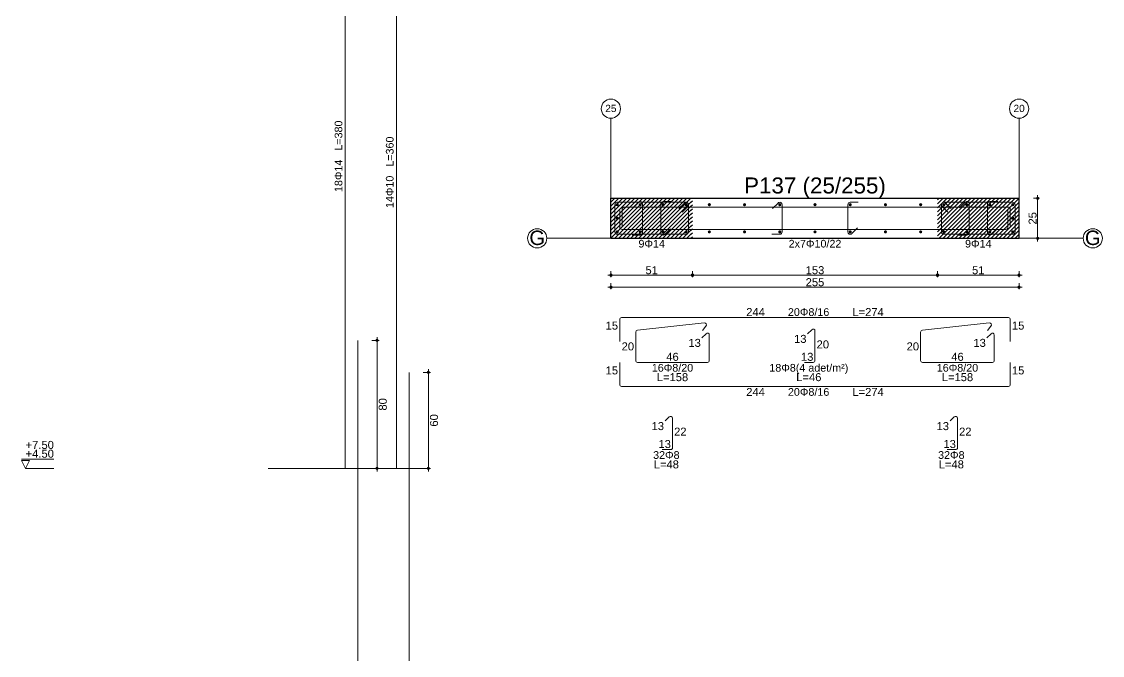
# Model space of a CAD drawing. Header units: millimetres. Extents: x 2232 to 85269, y -3593 to 5869.
# Drawn here: x 83647 to 84659, y -281 to 313 of the extents above; entities that cross this region are included whole.
import ezdxf

# ---------------------------------------------------------------- set-up
doc = ezdxf.new("R2010")
doc.units = ezdxf.units.MM
doc.linetypes.add('CENTER2', pattern=[112.5, 75, -12.5, 12.5, -12.5])
for name, color, linetype in [('Donatı Topl. Uzun. Yazısı', 7, 'Continuous'), ('Donatı Uz. Yazısı', 7, 'Continuous'), ('Donatı Yazısı', 7, 'Continuous'), ('Donatı Çizgisi', 7, 'Continuous'), ('Panel', 7, 'Continuous'), ('Standart', 7, 'Continuous'), ('Ölçülendirme', 7, 'Continuous')]:
    doc.layers.add(name, color=color, linetype=linetype)
doc.styles.add('arial_1_18', font='arial.ttf', dxfattribs={"height": 0.2})

# ---------------------------------------------------------------- blocks, each defined once
blk = doc.blocks.new('IDE824Entity7266')
at = {"layer": 'Donatı Çizgisi', "linetype": 'Continuous', "lineweight": 5}
h = blk.add_hatch(color=5, dxfattribs=at)
edge = h.paths.add_edge_path(flags=0)
edge.add_arc((27892.27, 1110), 1, 0, 360)
h = blk.add_hatch(color=5, dxfattribs=at)
edge = h.paths.add_edge_path(flags=0)
edge.add_arc((27906.6, 1110), 1, 0, 360)
h = blk.add_hatch(color=5, dxfattribs=at)
edge = h.paths.add_edge_path(flags=0)
edge.add_arc((27920.93, 1110), 1, 0, 360)
h = blk.add_hatch(color=5, dxfattribs=at)
edge = h.paths.add_edge_path(flags=0)
edge.add_arc((27935.27, 1110), 1, 0, 360)
h = blk.add_hatch(color=5, dxfattribs=at)
edge = h.paths.add_edge_path(flags=0)
edge.add_arc((27949.77, 1110), 1, 0, 360)
h = blk.add_hatch(color=5, dxfattribs=at)
edge = h.paths.add_edge_path(flags=0)
edge.add_arc((27971.77, 1110), 1, 0, 360)
h = blk.add_hatch(color=5, dxfattribs=at)
edge = h.paths.add_edge_path(flags=0)
edge.add_arc((27993.77, 1110), 1, 0, 360)
h = blk.add_hatch(color=5, dxfattribs=at)
edge = h.paths.add_edge_path(flags=0)
edge.add_arc((28015.77, 1110), 1, 0, 360)
h = blk.add_hatch(color=5, dxfattribs=at)
edge = h.paths.add_edge_path(flags=0)
edge.add_arc((28037.77, 1110), 1, 0, 360)
h = blk.add_hatch(color=5, dxfattribs=at)
edge = h.paths.add_edge_path(flags=0)
edge.add_arc((28059.77, 1110), 1, 0, 360)
h = blk.add_hatch(color=5, dxfattribs=at)
edge = h.paths.add_edge_path(flags=0)
edge.add_arc((28081.77, 1110), 1, 0, 360)
h = blk.add_hatch(color=5, dxfattribs=at)
edge = h.paths.add_edge_path(flags=0)
edge.add_arc((28096.27, 1110), 1, 0, 360)
h = blk.add_hatch(color=5, dxfattribs=at)
edge = h.paths.add_edge_path(flags=0)
edge.add_arc((28110.6, 1110), 1, 0, 360)
h = blk.add_hatch(color=5, dxfattribs=at)
edge = h.paths.add_edge_path(flags=0)
edge.add_arc((28124.93, 1110), 1, 0, 360)
h = blk.add_hatch(color=5, dxfattribs=at)
edge = h.paths.add_edge_path(flags=0)
edge.add_arc((28139.27, 1110), 1, 0, 360)
h = blk.add_hatch(color=5, dxfattribs=at)
edge = h.paths.add_edge_path(flags=0)
edge.add_arc((27892.27, 1101.5), 1, 0, 360)
h = blk.add_hatch(color=5, dxfattribs=at)
edge = h.paths.add_edge_path(flags=0)
edge.add_arc((28139.27, 1101.5), 1, 0, 360)
h = blk.add_hatch(color=5, dxfattribs=at)
edge = h.paths.add_edge_path(flags=0)
edge.add_arc((27892.27, 1093), 1, 0, 360)
h = blk.add_hatch(color=5, dxfattribs=at)
edge = h.paths.add_edge_path(flags=0)
edge.add_arc((27906.6, 1093), 1, 0, 360)
h = blk.add_hatch(color=5, dxfattribs=at)
edge = h.paths.add_edge_path(flags=0)
edge.add_arc((27920.93, 1093), 1, 0, 360)
h = blk.add_hatch(color=5, dxfattribs=at)
edge = h.paths.add_edge_path(flags=0)
edge.add_arc((27935.27, 1093), 1, 0, 360)
h = blk.add_hatch(color=5, dxfattribs=at)
edge = h.paths.add_edge_path(flags=0)
edge.add_arc((27949.77, 1093), 1, 0, 360)
h = blk.add_hatch(color=5, dxfattribs=at)
edge = h.paths.add_edge_path(flags=0)
edge.add_arc((27971.77, 1093), 1, 0, 360)
h = blk.add_hatch(color=5, dxfattribs=at)
edge = h.paths.add_edge_path(flags=0)
edge.add_arc((27993.77, 1093), 1, 0, 360)
h = blk.add_hatch(color=5, dxfattribs=at)
edge = h.paths.add_edge_path(flags=0)
edge.add_arc((28015.77, 1093), 1, 0, 360)
h = blk.add_hatch(color=5, dxfattribs=at)
edge = h.paths.add_edge_path(flags=0)
edge.add_arc((28037.77, 1093), 1, 0, 360)
h = blk.add_hatch(color=5, dxfattribs=at)
edge = h.paths.add_edge_path(flags=0)
edge.add_arc((28059.77, 1093), 1, 0, 360)
h = blk.add_hatch(color=5, dxfattribs=at)
edge = h.paths.add_edge_path(flags=0)
edge.add_arc((28081.77, 1093), 1, 0, 360)
h = blk.add_hatch(color=5, dxfattribs=at)
edge = h.paths.add_edge_path(flags=0)
edge.add_arc((28096.27, 1093), 1, 0, 360)
h = blk.add_hatch(color=5, dxfattribs=at)
edge = h.paths.add_edge_path(flags=0)
edge.add_arc((28110.6, 1093), 1, 0, 360)
h = blk.add_hatch(color=5, dxfattribs=at)
edge = h.paths.add_edge_path(flags=0)
edge.add_arc((28124.93, 1093), 1, 0, 360)
h = blk.add_hatch(color=5, dxfattribs=at)
edge = h.paths.add_edge_path(flags=0)
edge.add_arc((28139.27, 1093), 1, 0, 360)
at = {"layer": 'Donatı Çizgisi', "color": 5, "linetype": 'Continuous', "lineweight": 5}
for points in [[(27722.27, 945.24), (27722.27, 1325.24)], [(27754.27, 945.24), (27754.27, 1305.24)], [(27730.27, 545.24), (27730.27, 1025.24)], [(27762.27, 545.24), (27762.27, 1005.24)]]:
    blk.add_lwpolyline(points, dxfattribs=at)
at = {"layer": 'Donatı Çizgisi', "color": 1, "linetype": 'Continuous', "lineweight": 5}
for points in [[(27890.77, 1093), (27890.77, 1110)], [(27892.27, 1111.5), (27935.27, 1111.5)], [(27896.77, 1108.5), (28136.27, 1108.5)], [(27902, 1108.03), (27905.54, 1111.56)], [(27908.1, 1092.5), (27908.1, 1110.5)], [(27919.43, 1092.5), (27919.43, 1110.5)], [(27920.93, 1112), (27925.93, 1112)], [(27930.67, 1107.53), (27934.21, 1111.06)], [(27932.79, 1105.4), (27936.33, 1108.94)], [(27936.77, 1093), (27936.77, 1110)], [(27989.17, 1107.53), (27992.71, 1111.06)], [(27995.27, 1093), (27995.27, 1110)], [(28036.27, 1093), (28036.27, 1110)], [(28037.77, 1111.5), (28042.77, 1111.5)], [(28094.77, 1093), (28094.77, 1110)], [(28095.21, 1108.94), (28098.74, 1105.4)], [(28096.27, 1111.5), (28139.27, 1111.5)], [(28100.86, 1107.53), (28097.33, 1111.06)], [(28106, 1108.03), (28109.54, 1111.56)], [(28112.1, 1092.5), (28112.1, 1110.5)], [(28123.43, 1092.5), (28123.43, 1110.5)], [(28124.93, 1112), (28129.93, 1112)], [(28140.77, 1093), (28140.77, 1110)], [(27893.77, 1096), (27893.77, 1106.4)], [(27895.27, 1096.6), (27895.27, 1107)], [(28136.27, 1096), (28136.27, 1106.4)], [(28137.77, 1096.6), (28137.77, 1107)], [(27895.27, 1094.5), (28134.77, 1094.5)], [(27921.99, 1091.44), (27925.53, 1094.97)], [(28038.83, 1091.94), (28042.36, 1095.47)], [(28125.99, 1091.44), (28129.53, 1094.97)], [(27892.27, 1091.5), (27935.27, 1091.5)], [(27901.6, 1091), (27906.6, 1091)], [(27988.77, 1091.5), (27993.77, 1091.5)], [(28096.27, 1091.5), (28139.27, 1091.5)], [(28105.6, 1091), (28110.6, 1091)], [(27893.77, 1024.46), (27893.77, 1038.26)], [(27894.97, 1039.46), (28136.57, 1039.46)], [(27904.84, 1031.58), (27946.62, 1036.12)], [(27945.43, 1031.36), (27947.68, 1034.17)], [(28082.84, 1031.58), (28124.62, 1036.12)], [(28123.43, 1031.36), (28125.68, 1034.17)], [(28137.77, 1024.46), (28137.77, 1038.26)], [(27903.77, 1012.66), (27903.77, 1030.38)], [(27945.17, 1026.86), (27947.72, 1029.41)], [(27949.77, 1012.66), (27949.77, 1028.56)], [(28011.17, 1029.36), (28013.72, 1031.91)], [(28015.77, 1012.66), (28015.77, 1031.06)], [(28081.77, 1012.66), (28081.77, 1030.38)], [(28123.17, 1026.86), (28125.72, 1029.41)], [(28127.77, 1012.66), (28127.77, 1028.56)], [(27893.77, 997.66), (27893.77, 1011.46)], [(27904.97, 1011.46), (27948.57, 1011.46)], [(28009.27, 1011.46), (28014.57, 1011.46)], [(28082.97, 1011.46), (28126.57, 1011.46)], [(28137.77, 997.66), (28137.77, 1011.46)], [(27894.97, 996.46), (28136.57, 996.46)], [(27922.17, 974.86), (27924.72, 977.41)], [(27926.77, 958.16), (27926.77, 976.56)], [(28100.17, 974.86), (28102.72, 977.41)], [(28104.77, 958.16), (28104.77, 976.56)], [(27920.27, 956.96), (27925.57, 956.96)], [(28098.27, 956.96), (28103.57, 956.96)]]:
    blk.add_lwpolyline(points, dxfattribs=at)
for centre, radius, start, end in [((27892.27, 1110), 1.5, 90, 180), ((27896.77, 1107), 1.5, 90, 180), ((27906.6, 1110.5), 1.5, 0, 135), ((27920.93, 1110.5), 1.5, 90, 180), ((27935.27, 1110), 1.5, 360, 135), ((27935.27, 1110), 1.5, 315, 90), ((27993.77, 1110), 1.5, 0, 135), ((28037.77, 1110), 1.5, 90, 180), ((28096.27, 1110), 1.5, 90, 225), ((28096.27, 1110), 1.5, 45, 180), ((28110.6, 1110.5), 1.5, 0, 135), ((28124.93, 1110.5), 1.5, 90, 180), ((28136.27, 1107), 1.5, 0, 90), ((28139.27, 1110), 1.5, 0, 90), ((27895.27, 1096), 1.5, 180, 270), ((28134.77, 1096), 1.5, 270, 0), ((27892.27, 1093), 1.5, 180, 270), ((27906.6, 1092.5), 1.5, 270, 0), ((27920.93, 1092.5), 1.5, 180, 315), ((27935.27, 1093), 1.5, 270, 360), ((27993.77, 1093), 1.5, 270, 0), ((28037.77, 1093), 1.5, 180, 315), ((28096.27, 1093), 1.5, 180, 270), ((28110.6, 1092.5), 1.5, 270, 0), ((28124.93, 1092.5), 1.5, 180, 315), ((28139.27, 1093), 1.5, 270, 0), ((27894.97, 1038.26), 1.2, 90, 180), ((27946.75, 1034.92), 1.2, 321.20345, 96.20345), ((28124.75, 1034.92), 1.2, 321.20345, 96.20345), ((28136.57, 1038.26), 1.2, 0, 90), ((27904.97, 1030.38), 1.2, 96.20345, 180), ((27948.57, 1028.56), 1.2, 0, 135), ((28014.57, 1031.06), 1.2, 0, 135), ((28082.97, 1030.38), 1.2, 96.20345, 180), ((28126.57, 1028.56), 1.2, 0, 135), ((27904.97, 1012.66), 1.2, 180, 270), ((27948.57, 1012.66), 1.2, 270, 0), ((28014.57, 1012.66), 1.2, 270, 0), ((28082.97, 1012.66), 1.2, 180, 270), ((28126.57, 1012.66), 1.2, 270, 0), ((27894.97, 997.66), 1.2, 180, 270), ((28136.57, 997.66), 1.2, 270, 0), ((27925.57, 976.56), 1.2, 0, 135), ((28103.57, 976.56), 1.2, 0, 135), ((27925.57, 958.16), 1.2, 270, 0), ((28103.57, 958.16), 1.2, 270, 0)]:
    blk.add_arc(centre, radius, start, end, dxfattribs=at)
at = {"layer": 'Panel', "color": 250, "linetype": 'CENTER2', "lineweight": 5}
for points in [[(27888.27, 1114), (27888.27, 1164)], [(28143.27, 1114), (28143.27, 1164)], [(27848.27, 1089), (27888.27, 1089)], [(28143.27, 1089), (28183.27, 1089)]]:
    blk.add_lwpolyline(points, dxfattribs=at)
at = {"layer": 'Panel', "color": 251, "linetype": 'Continuous', "lineweight": -3}
for points in [[(27888.27, 1109), (27893.27, 1114)], [(27888.27, 1111.5), (27890.77, 1114)], [(27893.27, 1109), (27898.27, 1114)], [(27893.27, 1111.5), (27895.77, 1114)], [(27898.27, 1109), (27903.27, 1114)], [(27898.27, 1111.5), (27900.77, 1114)], [(27903.27, 1109), (27908.27, 1114)], [(27903.27, 1111.5), (27905.77, 1114)], [(27908.27, 1109), (27913.27, 1114)], [(27908.27, 1111.5), (27910.77, 1114)], [(27913.27, 1109), (27918.27, 1114)], [(27913.27, 1111.5), (27915.77, 1114)], [(27918.27, 1109), (27923.27, 1114)], [(27918.27, 1111.5), (27920.77, 1114)], [(27923.27, 1109), (27928.27, 1114)], [(27923.27, 1111.5), (27925.77, 1114)], [(27928.27, 1109), (27933.27, 1114)], [(27928.27, 1111.5), (27930.77, 1114)], [(27933.27, 1109), (27938.27, 1114)], [(27933.27, 1111.5), (27935.77, 1114)], [(28092.27, 1113), (28093.27, 1114)], [(28093.27, 1109), (28098.27, 1114)], [(28093.27, 1111.5), (28095.77, 1114)], [(28098.27, 1109), (28103.27, 1114)], [(28098.27, 1111.5), (28100.77, 1114)], [(28103.27, 1109), (28108.27, 1114)], [(28103.27, 1111.5), (28105.77, 1114)], [(28108.27, 1109), (28113.27, 1114)], [(28108.27, 1111.5), (28110.77, 1114)], [(28113.27, 1109), (28118.27, 1114)], [(28113.27, 1111.5), (28115.77, 1114)], [(28118.27, 1109), (28123.27, 1114)], [(28118.27, 1111.5), (28120.77, 1114)], [(28123.27, 1109), (28128.27, 1114)], [(28123.27, 1111.5), (28125.77, 1114)], [(28128.27, 1109), (28133.27, 1114)], [(28128.27, 1111.5), (28130.77, 1114)], [(28133.27, 1109), (28138.27, 1114)], [(28133.27, 1111.5), (28135.77, 1114)], [(28138.27, 1109), (28143.27, 1114)], [(28138.27, 1111.5), (28140.77, 1114)], [(27888.27, 1104), (27893.27, 1109)], [(27888.27, 1106.5), (27890.77, 1109)], [(27890.77, 1109), (27893.27, 1111.5)], [(27893.27, 1104), (27898.27, 1109)], [(27893.27, 1106.5), (27895.77, 1109)], [(27895.77, 1109), (27898.27, 1111.5)], [(27898.27, 1104), (27903.27, 1109)], [(27898.27, 1106.5), (27900.77, 1109)], [(27900.77, 1109), (27903.27, 1111.5)], [(27903.27, 1104), (27908.27, 1109)], [(27903.27, 1106.5), (27905.77, 1109)], [(27905.77, 1109), (27908.27, 1111.5)], [(27908.27, 1104), (27913.27, 1109)], [(27908.27, 1106.5), (27910.77, 1109)], [(27910.77, 1109), (27913.27, 1111.5)], [(27913.27, 1104), (27918.27, 1109)], [(27913.27, 1106.5), (27915.77, 1109)], [(27915.77, 1109), (27918.27, 1111.5)], [(27918.27, 1104), (27923.27, 1109)], [(27918.27, 1106.5), (27920.77, 1109)], [(27920.77, 1109), (27923.27, 1111.5)], [(27923.27, 1104), (27928.27, 1109)], [(27923.27, 1106.5), (27925.77, 1109)], [(27925.77, 1109), (27928.27, 1111.5)], [(27928.27, 1104), (27933.27, 1109)], [(27928.27, 1106.5), (27930.77, 1109)], [(27930.77, 1109), (27933.27, 1111.5)], [(27933.27, 1104), (27938.27, 1109)], [(27933.27, 1106.5), (27935.77, 1109)], [(27935.77, 1109), (27938.27, 1111.5)], [(27938.27, 1111.5), (27939.27, 1112.5)], [(27938.27, 1109), (27939.27, 1110)], [(27938.27, 1106.5), (27939.27, 1107.5)], [(28092.27, 1110.5), (28093.27, 1111.5)], [(28092.27, 1108), (28093.27, 1109)], [(28093.27, 1104), (28098.27, 1109)], [(28093.27, 1106.5), (28095.77, 1109)], [(28095.77, 1109), (28098.27, 1111.5)], [(28098.27, 1104), (28103.27, 1109)], [(28098.27, 1106.5), (28100.77, 1109)], [(28100.77, 1109), (28103.27, 1111.5)], [(28103.27, 1104), (28108.27, 1109)], [(28103.27, 1106.5), (28105.77, 1109)], [(28105.77, 1109), (28108.27, 1111.5)], [(28108.27, 1104), (28113.27, 1109)], [(28108.27, 1106.5), (28110.77, 1109)], [(28110.77, 1109), (28113.27, 1111.5)], [(28113.27, 1104), (28118.27, 1109)], [(28113.27, 1106.5), (28115.77, 1109)], [(28115.77, 1109), (28118.27, 1111.5)], [(28118.27, 1104), (28123.27, 1109)], [(28118.27, 1106.5), (28120.77, 1109)], [(28120.77, 1109), (28123.27, 1111.5)], [(28123.27, 1104), (28128.27, 1109)], [(28123.27, 1106.5), (28125.77, 1109)], [(28125.77, 1109), (28128.27, 1111.5)], [(28128.27, 1104), (28133.27, 1109)], [(28128.27, 1106.5), (28130.77, 1109)], [(28130.77, 1109), (28133.27, 1111.5)], [(28133.27, 1104), (28138.27, 1109)], [(28133.27, 1106.5), (28135.77, 1109)], [(28135.77, 1109), (28138.27, 1111.5)], [(28138.27, 1104), (28143.27, 1109)], [(28138.27, 1106.5), (28140.77, 1109)], [(28140.77, 1109), (28143.27, 1111.5)], [(27888.27, 1099), (27893.27, 1104)], [(27888.27, 1101.5), (27890.77, 1104)], [(27890.77, 1104), (27893.27, 1106.5)], [(27890.77, 1099), (27893.27, 1101.5)], [(27893.27, 1099), (27898.27, 1104)], [(27893.27, 1101.5), (27895.77, 1104)], [(27895.77, 1104), (27898.27, 1106.5)], [(27895.77, 1099), (27898.27, 1101.5)], [(27898.27, 1099), (27903.27, 1104)], [(27898.27, 1101.5), (27900.77, 1104)], [(27900.77, 1104), (27903.27, 1106.5)], [(27900.77, 1099), (27903.27, 1101.5)], [(27903.27, 1099), (27908.27, 1104)], [(27903.27, 1101.5), (27905.77, 1104)], [(27905.77, 1104), (27908.27, 1106.5)], [(27905.77, 1099), (27908.27, 1101.5)], [(27908.27, 1099), (27913.27, 1104)], [(27908.27, 1101.5), (27910.77, 1104)], [(27910.77, 1104), (27913.27, 1106.5)], [(27910.77, 1099), (27913.27, 1101.5)], [(27913.27, 1099), (27918.27, 1104)], [(27913.27, 1101.5), (27915.77, 1104)], [(27915.77, 1104), (27918.27, 1106.5)], [(27915.77, 1099), (27918.27, 1101.5)], [(27918.27, 1099), (27923.27, 1104)], [(27918.27, 1101.5), (27920.77, 1104)], [(27920.77, 1104), (27923.27, 1106.5)], [(27920.77, 1099), (27923.27, 1101.5)], [(27923.27, 1099), (27928.27, 1104)], [(27923.27, 1101.5), (27925.77, 1104)], [(27925.77, 1104), (27928.27, 1106.5)], [(27925.77, 1099), (27928.27, 1101.5)], [(27928.27, 1099), (27933.27, 1104)], [(27928.27, 1101.5), (27930.77, 1104)], [(27930.77, 1104), (27933.27, 1106.5)], [(27930.77, 1099), (27933.27, 1101.5)], [(27933.27, 1099), (27938.27, 1104)], [(27933.27, 1101.5), (27935.77, 1104)], [(27935.77, 1104), (27938.27, 1106.5)], [(27935.77, 1099), (27938.27, 1101.5)], [(27938.27, 1104), (27939.27, 1105)], [(27938.27, 1101.5), (27939.27, 1102.5)], [(28092.27, 1105.5), (28093.27, 1106.5)], [(28092.27, 1103), (28093.27, 1104)], [(28092.27, 1100.5), (28093.27, 1101.5)], [(28093.27, 1099), (28098.27, 1104)], [(28093.27, 1101.5), (28095.77, 1104)], [(28095.77, 1104), (28098.27, 1106.5)], [(28095.77, 1099), (28098.27, 1101.5)], [(28098.27, 1099), (28103.27, 1104)], [(28098.27, 1101.5), (28100.77, 1104)], [(28100.77, 1104), (28103.27, 1106.5)], [(28100.77, 1099), (28103.27, 1101.5)], [(28103.27, 1099), (28108.27, 1104)], [(28103.27, 1101.5), (28105.77, 1104)], [(28105.77, 1104), (28108.27, 1106.5)], [(28105.77, 1099), (28108.27, 1101.5)], [(28108.27, 1099), (28113.27, 1104)], [(28108.27, 1101.5), (28110.77, 1104)], [(28110.77, 1104), (28113.27, 1106.5)], [(28110.77, 1099), (28113.27, 1101.5)], [(28113.27, 1099), (28118.27, 1104)], [(28113.27, 1101.5), (28115.77, 1104)], [(28115.77, 1104), (28118.27, 1106.5)], [(28115.77, 1099), (28118.27, 1101.5)], [(28118.27, 1099), (28123.27, 1104)], [(28118.27, 1101.5), (28120.77, 1104)], [(28120.77, 1104), (28123.27, 1106.5)], [(28120.77, 1099), (28123.27, 1101.5)], [(28123.27, 1099), (28128.27, 1104)], [(28123.27, 1101.5), (28125.77, 1104)], [(28125.77, 1104), (28128.27, 1106.5)], [(28125.77, 1099), (28128.27, 1101.5)], [(28128.27, 1099), (28133.27, 1104)], [(28128.27, 1101.5), (28130.77, 1104)], [(28130.77, 1104), (28133.27, 1106.5)], [(28130.77, 1099), (28133.27, 1101.5)], [(28133.27, 1099), (28138.27, 1104)], [(28133.27, 1101.5), (28135.77, 1104)], [(28135.77, 1104), (28138.27, 1106.5)], [(28135.77, 1099), (28138.27, 1101.5)], [(28138.27, 1099), (28143.27, 1104)], [(28138.27, 1101.5), (28140.77, 1104)], [(28140.77, 1104), (28143.27, 1106.5)], [(28140.77, 1099), (28143.27, 1101.5)], [(27888.27, 1094), (27893.27, 1099)], [(27888.27, 1096.5), (27890.77, 1099)], [(27888.27, 1089), (27893.27, 1094)], [(27888.27, 1091.5), (27890.77, 1094)], [(27890.77, 1094), (27893.27, 1096.5)], [(27893.27, 1094), (27898.27, 1099)], [(27893.27, 1096.5), (27895.77, 1099)], [(27893.27, 1089), (27898.27, 1094)], [(27893.27, 1091.5), (27895.77, 1094)], [(27895.77, 1094), (27898.27, 1096.5)], [(27898.27, 1094), (27903.27, 1099)], [(27898.27, 1096.5), (27900.77, 1099)], [(27898.27, 1089), (27903.27, 1094)], [(27898.27, 1091.5), (27900.77, 1094)], [(27900.77, 1094), (27903.27, 1096.5)], [(27903.27, 1094), (27908.27, 1099)], [(27903.27, 1096.5), (27905.77, 1099)], [(27903.27, 1089), (27908.27, 1094)], [(27903.27, 1091.5), (27905.77, 1094)], [(27905.77, 1094), (27908.27, 1096.5)], [(27908.27, 1094), (27913.27, 1099)], [(27908.27, 1096.5), (27910.77, 1099)], [(27908.27, 1089), (27913.27, 1094)], [(27908.27, 1091.5), (27910.77, 1094)], [(27910.77, 1094), (27913.27, 1096.5)], [(27913.27, 1094), (27918.27, 1099)], [(27913.27, 1096.5), (27915.77, 1099)], [(27913.27, 1089), (27918.27, 1094)], [(27913.27, 1091.5), (27915.77, 1094)], [(27915.77, 1094), (27918.27, 1096.5)], [(27918.27, 1094), (27923.27, 1099)], [(27918.27, 1096.5), (27920.77, 1099)], [(27918.27, 1089), (27923.27, 1094)], [(27918.27, 1091.5), (27920.77, 1094)], [(27920.77, 1094), (27923.27, 1096.5)], [(27923.27, 1094), (27928.27, 1099)], [(27923.27, 1096.5), (27925.77, 1099)], [(27923.27, 1089), (27928.27, 1094)], [(27923.27, 1091.5), (27925.77, 1094)], [(27925.77, 1094), (27928.27, 1096.5)], [(27928.27, 1094), (27933.27, 1099)], [(27928.27, 1096.5), (27930.77, 1099)], [(27928.27, 1089), (27933.27, 1094)], [(27928.27, 1091.5), (27930.77, 1094)], [(27930.77, 1094), (27933.27, 1096.5)], [(27933.27, 1094), (27938.27, 1099)], [(27933.27, 1096.5), (27935.77, 1099)], [(27933.27, 1089), (27938.27, 1094)], [(27933.27, 1091.5), (27935.77, 1094)], [(27935.77, 1094), (27938.27, 1096.5)], [(27938.27, 1099), (27939.27, 1100)], [(27938.27, 1096.5), (27939.27, 1097.5)], [(27938.27, 1094), (27939.27, 1095)], [(28092.27, 1098), (28093.27, 1099)], [(28092.27, 1095.5), (28093.27, 1096.5)], [(28092.27, 1093), (28093.27, 1094)], [(28093.27, 1094), (28098.27, 1099)], [(28093.27, 1096.5), (28095.77, 1099)], [(28093.27, 1089), (28098.27, 1094)], [(28093.27, 1091.5), (28095.77, 1094)], [(28095.77, 1094), (28098.27, 1096.5)], [(28098.27, 1094), (28103.27, 1099)], [(28098.27, 1096.5), (28100.77, 1099)], [(28098.27, 1089), (28103.27, 1094)], [(28098.27, 1091.5), (28100.77, 1094)], [(28100.77, 1094), (28103.27, 1096.5)], [(28103.27, 1094), (28108.27, 1099)], [(28103.27, 1096.5), (28105.77, 1099)], [(28103.27, 1089), (28108.27, 1094)], [(28103.27, 1091.5), (28105.77, 1094)], [(28105.77, 1094), (28108.27, 1096.5)], [(28108.27, 1094), (28113.27, 1099)], [(28108.27, 1096.5), (28110.77, 1099)], [(28108.27, 1089), (28113.27, 1094)], [(28108.27, 1091.5), (28110.77, 1094)], [(28110.77, 1094), (28113.27, 1096.5)], [(28113.27, 1094), (28118.27, 1099)], [(28113.27, 1096.5), (28115.77, 1099)], [(28113.27, 1089), (28118.27, 1094)], [(28113.27, 1091.5), (28115.77, 1094)], [(28115.77, 1094), (28118.27, 1096.5)], [(28118.27, 1094), (28123.27, 1099)], [(28118.27, 1096.5), (28120.77, 1099)], [(28118.27, 1089), (28123.27, 1094)], [(28118.27, 1091.5), (28120.77, 1094)], [(28120.77, 1094), (28123.27, 1096.5)], [(28123.27, 1094), (28128.27, 1099)], [(28123.27, 1096.5), (28125.77, 1099)], [(28123.27, 1089), (28128.27, 1094)], [(28123.27, 1091.5), (28125.77, 1094)], [(28125.77, 1094), (28128.27, 1096.5)], [(28128.27, 1094), (28133.27, 1099)], [(28128.27, 1096.5), (28130.77, 1099)], [(28128.27, 1089), (28133.27, 1094)], [(28128.27, 1091.5), (28130.77, 1094)], [(28130.77, 1094), (28133.27, 1096.5)], [(28133.27, 1094), (28138.27, 1099)], [(28133.27, 1096.5), (28135.77, 1099)], [(28133.27, 1089), (28138.27, 1094)], [(28133.27, 1091.5), (28135.77, 1094)], [(28135.77, 1094), (28138.27, 1096.5)], [(28138.27, 1094), (28143.27, 1099)], [(28138.27, 1096.5), (28140.77, 1099)], [(28138.27, 1089), (28143.27, 1094)], [(28138.27, 1091.5), (28140.77, 1094)], [(28140.77, 1094), (28143.27, 1096.5)], [(27890.77, 1089), (27893.27, 1091.5)], [(27895.77, 1089), (27898.27, 1091.5)], [(27900.77, 1089), (27903.27, 1091.5)], [(27905.77, 1089), (27908.27, 1091.5)], [(27910.77, 1089), (27913.27, 1091.5)], [(27915.77, 1089), (27918.27, 1091.5)], [(27920.77, 1089), (27923.27, 1091.5)], [(27925.77, 1089), (27928.27, 1091.5)], [(27930.77, 1089), (27933.27, 1091.5)], [(27935.77, 1089), (27938.27, 1091.5)], [(27938.27, 1091.5), (27939.27, 1092.5)], [(27938.27, 1089), (27939.27, 1090)], [(28092.27, 1090.5), (28093.27, 1091.5)], [(28095.77, 1089), (28098.27, 1091.5)], [(28100.77, 1089), (28103.27, 1091.5)], [(28105.77, 1089), (28108.27, 1091.5)], [(28110.77, 1089), (28113.27, 1091.5)], [(28115.77, 1089), (28118.27, 1091.5)], [(28120.77, 1089), (28123.27, 1091.5)], [(28125.77, 1089), (28128.27, 1091.5)], [(28130.77, 1089), (28133.27, 1091.5)], [(28135.77, 1089), (28138.27, 1091.5)], [(28140.77, 1089), (28143.27, 1091.5)]]:
    blk.add_lwpolyline(points, dxfattribs=at)
at = {"layer": 'Panel', "color": 33, "linetype": 'Continuous', "lineweight": -3}
for points in [[(27888.27, 1114), (28143.27, 1114)], [(27888.27, 1089), (27888.27, 1114)], [(28143.27, 1089), (28143.27, 1114)], [(27888.27, 1089), (28143.27, 1089)]]:
    blk.add_lwpolyline(points, dxfattribs=at)
at = {"layer": 'Panel', "color": 1, "linetype": 'Continuous', "lineweight": 5}
blk.add_lwpolyline([(27674.27, 945.24), (27774.27, 945.24)], dxfattribs=at)
at = {"layer": 'Panel', "color": 30, "linetype": 'Continuous', "lineweight": 5}
for centre in [(27888.27, 1170), (28143.27, 1170), (27842.27, 1089), (28189.27, 1089)]:
    blk.add_circle(centre, 6, dxfattribs=at)
at = {"layer": 'Ölçülendirme', "color": 5, "linetype": 'Continuous', "lineweight": 5}
for points in [[(28152.29, 1114), (28156.04, 1114)], [(28154.79, 1087), (28154.79, 1116)], [(28152.29, 1089), (28156.04, 1089)], [(27888.27, 1064.71), (27888.27, 1068.46)], [(27939.27, 1064.71), (27939.27, 1068.46)], [(28092.27, 1064.71), (28092.27, 1068.46)], [(28143.27, 1064.71), (28143.27, 1068.46)], [(27886.27, 1065.96), (28145.27, 1065.96)], [(27888.27, 1057.21), (27888.27, 1060.96)], [(28143.27, 1057.21), (28143.27, 1060.96)], [(27886.27, 1058.46), (28145.27, 1058.46)]]:
    blk.add_lwpolyline(points, dxfattribs=at)
at = {"layer": 'Ölçülendirme', "color": 1, "linetype": 'Continuous', "lineweight": 5}
for points in [[(27742.27, 943.24), (27742.27, 1027.24)], [(27739.02, 1025.24), (27743.52, 1025.24)], [(27774.27, 943.24), (27774.27, 1007.24)], [(27771.02, 1005.24), (27775.52, 1005.24)], [(27520.21, 951.07), (27540.38, 951.07)], [(27522.71, 945.24), (27520.21, 950.24)], [(27520.21, 950.24), (27525.21, 950.24)], [(27525.21, 950.24), (27522.71, 945.24)], [(27540.38, 945.24), (27522.71, 945.24)], [(27739.02, 945.24), (27743.52, 945.24)], [(27771.02, 945.24), (27775.52, 945.24)]]:
    blk.add_lwpolyline(points, dxfattribs=at)
at = {"layer": 'Ölçülendirme', "color": 5, "linetype": 'Continuous', "lineweight": 5}
for centre in [(28154.79, 1114), (28154.79, 1089), (27888.27, 1065.96), (27939.27, 1065.96), (28092.27, 1065.96), (28143.27, 1065.96), (27888.27, 1058.46), (28143.27, 1058.46)]:
    blk.add_circle(centre, 0.75, dxfattribs=at)
at = {"layer": 'Ölçülendirme', "color": 1, "linetype": 'Continuous', "lineweight": 5}
for centre in [(27742.27, 1025.24), (27774.27, 1005.24), (27742.27, 945.24), (27774.27, 945.24)]:
    blk.add_circle(centre, 0.75, dxfattribs=at)
at = {"layer": 'Donatı Topl. Uzun. Yazısı', "color": 5, "linetype": 'Continuous', "lineweight": 5, "style": 'arial_1_18'}
for s, p in [('L=274', (28039.11, 1040.42)), ('L=158', (27916.96, 999.74)), ('L=46', (28004.05, 999.74)), ('L=158', (28094.96, 999.74)), ('L=274', (28039.11, 990.5)), ('L=48', (27915.05, 945.24)), ('L=48', (28093.05, 945.24))]:
    blk.add_text(s, height=5, rotation=360, dxfattribs=at).set_placement(p)
at = {"layer": 'Donatı Uz. Yazısı', "color": 5, "linetype": 'Continuous', "lineweight": 5, "style": 'arial_1_18'}
for s, p in [('244', (27972.8, 1040.42)), ('15', (27885, 1031.96)), ('15', (28138.77, 1031.96)), ('13', (27936.7, 1021.16)), ('13', (28002.7, 1023.66)), ('13', (28114.7, 1021.16)), ('20', (27895, 1018.96)), ('20', (28016.77, 1020.21)), ('20', (28073, 1018.96)), ('46', (27922.88, 1012.46)), ('13', (28007, 1012.46)), ('46', (28100.88, 1012.46)), ('15', (27885, 1003.96)), ('15', (28138.77, 1003.96)), ('244', (27972.8, 990.5)), ('13', (27913.7, 969.16)), ('13', (28091.7, 969.16)), ('22', (27927.77, 965.71)), ('22', (28105.77, 965.71)), ('13', (27918, 957.96)), ('13', (28096, 957.96))]:
    blk.add_text(s, height=5, rotation=360, dxfattribs=at).set_placement(p)
at = {"layer": 'Donatı Yazısı', "color": 5, "linetype": 'Continuous', "lineweight": 5, "style": 'arial_1_18'}
for s, rotation, p in [('18Φ14   L=380', 90, (27720.54, 1117.9)), ('14Φ10   L=360', 90, (27752.54, 1107.89)), ('9Φ14', 360, (27905.5, 1083.24)), ('2x7Φ10/22', 360, (27999.3, 1083.24)), ('9Φ14', 360, (28109.5, 1083.24)), ('20Φ8/16', 360, (27998.86, 1040.52)), ('16Φ8/20', 360, (27913.84, 1005.7)), ('18Φ8(4 adet/m²)', 360, (27987.25, 1005.7)), ('16Φ8/20', 360, (28091.84, 1005.7)), ('20Φ8/16', 360, (27998.86, 990.6)), ('32Φ8', 360, (27914.65, 951.2)), ('32Φ8', 360, (28092.65, 951.2))]:
    blk.add_text(s, height=4.8, rotation=rotation, dxfattribs=at).set_placement(p)
at = {"layer": 'Panel', "color": 1, "linetype": 'Continuous', "lineweight": 5, "style": 'arial_1_18'}
for s, height, p in [('25', 4.5, (27884.77, 1167.91)), ('20', 4.5, (28139.77, 1167.91)), ('P137 (25/255)', 10, (27971.5, 1117)), ('G', 9, (27837.38, 1084.81)), ('G', 9, (28184.38, 1084.81))]:
    blk.add_text(s, height=height, rotation=360, dxfattribs=at).set_placement(p)
at = {"layer": 'Ölçülendirme', "color": 5, "linetype": 'Continuous', "lineweight": 5, "style": 'arial_1_18'}
for s, rotation, p in [('25', 450, (28154.16, 1097.62)), ('51', 360, (27909.88, 1066.58)), ('153', 360, (28009.94, 1066.58)), ('51', 360, (28113.88, 1066.58)), ('255', 360, (28009.94, 1059.08))]:
    blk.add_text(s, height=5, rotation=rotation, dxfattribs=at).set_placement(p)
at = {"layer": 'Ölçülendirme', "color": 1, "linetype": 'Continuous', "lineweight": 5, "style": 'arial_1_18'}
for s, p in [('80', (27748.27, 981.36)), ('60', (27780.27, 971.36))]:
    blk.add_text(s, height=5, rotation=90, dxfattribs=at).set_placement(p)
for s, p in [('+7.50', (27522.71, 957.41)), ('+4.50', (27522.71, 951.91))]:
    blk.add_text(s, height=5, dxfattribs=at).set_placement(p)

msp = doc.modelspace()

# ---------------------------------------------------------------- block references
at = {"layer": 'Standart', "xscale": 1.5, "yscale": 1.5, "zscale": 1.5}
msp.add_blockref('IDE824Entity7266', (42366.5, -1524), dxfattribs=at)

doc.saveas('drawing.dxf')
